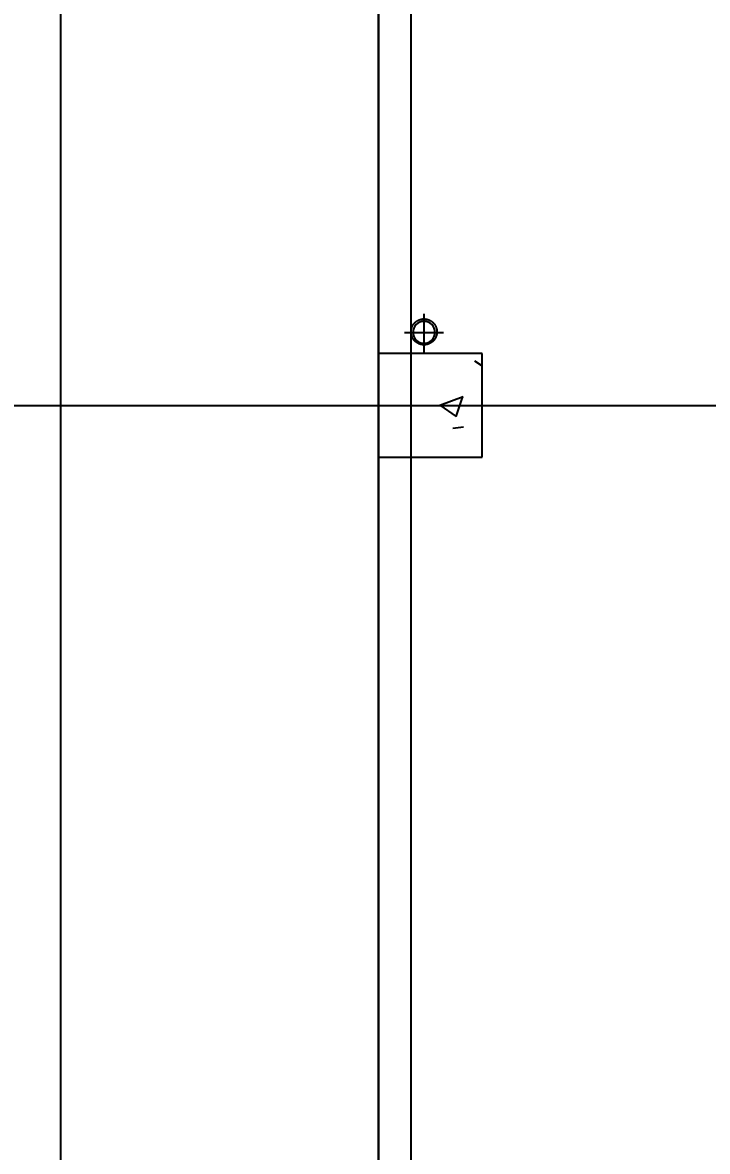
# Model space of a CAD drawing. Header units: millimetres. Extents: x -20146070 to 165023, y -3349561 to 35447.
# Drawn here: x 293 to 5571, y -23375 to -14675 of the extents above; entities that cross this region are included whole.
import ezdxf
from ezdxf import colors
from ezdxf.entities.mleader import LeaderData, LeaderLine
from ezdxf.math import Vec2, Vec3

# ---------------------------------------------------------------- set-up
doc = ezdxf.new("R2010")
doc.units = ezdxf.units.MM
doc.header["$LTSCALE"] = 50
doc.linetypes.add('BLK_2 - 1ST_2ND_STOREY_PLAN$0$IDA - Hidden 065', pattern=[537.5, 375, -162.5])
doc.linetypes.add('CONTINOUS', pattern=[0])
for name, color, linetype in [('BLK_2 - 1ST_2ND_STOREY_PLAN$0$0-1', 8, 'Continuous'), ('BLK_2 - 1ST_2ND_STOREY_PLAN$0$1599_DB_A_BLK2_HQ_R21- LINKVIEW_BLK2_1ST STOREY Toilet JOH$0$S-_COLN----_E', 8, 'Continuous'), ('BLK_2 - 1ST_2ND_STOREY_PLAN$0$A-_DETA----_E-2', 8, 'BLK_2 - 1ST_2ND_STOREY_PLAN$0$IDA - Hidden 065'), ('BLK_2 - 1ST_2ND_STOREY_PLAN$0$A-_FLOR----_E', 8, 'Continuous'), ('BLK_2 - 1ST_2ND_STOREY_PLAN$0$M-_WATR----_E', 8, 'Continuous'), ('BLK_2 - 1ST_2ND_STOREY_PLAN$0$M-_WATR----_E-1', 8, 'Continuous'), ('BLK_2 - 1ST_2ND_STOREY_PLAN$0$S-_COLN----_E-1', 8, 'Continuous'), ('BLK_2 - 1ST_2ND_STOREY_PLAN$0$S-_COLN----_E-2', 8, 'Continuous'), ('M_FIREALAM-_E-', 10, 'Continuous'), ('NW_GRID LINE', 8, 'Continuous')]:
    doc.layers.add(name, color=color, linetype=linetype)
doc.styles.add('RomanS', font='romans__.ttf', dxfattribs={"width": 0.75, "height": 40})

# ---------------------------------------------------------------- blocks, each defined once
blk = doc.blocks.new('BLK_2 - 1ST_2ND_STOREY_PLAN$0$1599_DB_A_BLK2_HQ_R21_rvt-1-BLK 2 1ST STOREY PLAN')
at = {"layer": 'BLK_2 - 1ST_2ND_STOREY_PLAN$0$S-_COLN----_E-2'}
h = blk.add_hatch(dxfattribs=at)
h.set_pattern_fill('FP_2', color=256, style=0, pattern_type=2)
h.set_pattern_definition([(50, (0, 0), (1821.84, -159.39), [190.5, -2095.5]), (355, (0, 0), (-352.428, 1910.567), [152.4, -1676.4]), (100.451, (151.8, -13.3), (1469.426, 1751.166), [161.9, -1780.9]), (46.184, (0, 508), (2710.79, -420.428), [285.75, -3143.25]), (96.636, (226, 473), (2374.026, 2474.276), [242.85, -2671.35]), (351.184, (0, 508), (2374.05, 2474.25), [228.6, -2514.6]), (21, (254, 381), (1516.144, -1022.652), [190.5, -2095.5]), (326, (254, 381), (618.02, 1841.88), [152.4, -1676.4]), (71.451, (380.3, 295.8), (2134.171, 819.212), [161.9, -1780.9]), (37.5, (0, 0), (30.886, 845.5504), [83.82, -1572.26, 83.82, -1617.98, -1682.75]), (37.5, (0, 0), (30.886, 845.5504), [-3357.88, 83.82, -1598.93]), (7.5, (0, 0), (668.1966, 1001.806), [83.82, -886.46, 83.82, -1534.16, -641.35]), (7.5, (0, 0), (668.1966, 1001.806), [-2588.26, 83.82, -557.53]), (327.5, (-566.4, 0), (1355.9093, -57.2896), [83.82, -551.18, 83.82, -1897.38, -2628.9]), (327.5, (-566.4, 0), (1355.9093, -57.2896), [-2616.2, 83.82, -2545.08]), (317.5, (-820.4, 0), (1481.293, 254.266), [83.82, -741.68, 83.82, -1231.9, -1866.9]), (317.5, (-820.4, 0), (1481.293, 254.266), [-2141.22, 83.82, -1783.08])])
h.paths.add_polyline_path([(-138336.4, -60752.4), (-138336.4, -59952.4), (-139136.4, -59952.4), (-139136.4, -60752.4)])
at = {"layer": 'BLK_2 - 1ST_2ND_STOREY_PLAN$0$A-_FLOR----_E'}
for p, q in [((-141586.4, -37002.4), (-141586.4, -67477.4)), ((-139136.4, -67477.4), (-139136.4, -39302.4)), ((-139136.4, -47052.4), (-139136.4, -69502.4))]:
    blk.add_line(p, q, dxfattribs=at)
at = {"layer": 'BLK_2 - 1ST_2ND_STOREY_PLAN$0$S-_COLN----_E-1'}
for p, q in [((-138336.4, -59952.4), (-139136.4, -59952.4)), ((-139136.4, -59952.4), (-139136.4, -60752.4)), ((-138336.4, -60752.4), (-138336.4, -59952.4)), ((-139136.4, -60752.4), (-138336.4, -60752.4))]:
    blk.add_line(p, q, dxfattribs=at)
blk = doc.blocks.new('BLK_2 - 1ST_2ND_STOREY_PLAN$0$1599_DB_A_BLK2_HQ_R21- LINKVIEW_BLK2_1ST STOREY Toilet JOH')
at = {"layer": 'BLK_2 - 1ST_2ND_STOREY_PLAN$0$1599_DB_A_BLK2_HQ_R21- LINKVIEW_BLK2_1ST STOREY Toilet JOH$0$S-_COLN----_E'}
h = blk.add_hatch(dxfattribs=at)
h.set_pattern_fill('FP_1', color=256, style=0, pattern_type=2)
h.set_pattern_definition([(50, (0, 0), (1821.84, -159.39), [190.5, -2095.5]), (355, (0, 0), (-352.43, 1910.57), [152.4, -1676.4]), (100.451, (151.8, -13.3), (1469.43, 1751.17), [161.9, -1780.9]), (46.184, (0, 508), (2710.8, -420.43), [285.75, -3143.25]), (96.636, (226, 473), (2374.03, 2474.28), [242.85, -2671.35]), (351.184, (0, 508), (2374.05, 2474.25), [228.6, -2514.6]), (21, (254, 381), (1516.14, -1022.65), [190.5, -2095.5]), (326, (254, 381), (618.02, 1841.88), [152.4, -1676.4]), (71.451, (380.3, 295.8), (2134.17, 819.21), [161.9, -1780.9]), (37.5, (0, 0), (30.886, 845.55), [83.82, -1572.26, 83.82, -1617.98, -1682.75]), (37.5, (0, 0), (30.886, 845.55), [-3357.88, 83.82, -1598.93]), (7.5, (0, 0), (668.197, 1001.806), [83.82, -886.46, 83.82, -1534.16, -641.35]), (7.5, (0, 0), (668.197, 1001.806), [-2588.26, 83.82, -557.53]), (327.5, (-566.4, 0), (1355.91, -57.29), [83.82, -551.18, 83.82, -1897.38, -2628.9]), (327.5, (-566.4, 0), (1355.91, -57.29), [-2616.2, 83.82, -2545.08]), (317.5, (-820.4, 0), (1481.29, 254.27), [83.82, -741.68, 83.82, -1231.9, -1866.9]), (317.5, (-820.4, 0), (1481.29, 254.27), [-2141.22, 83.82, -1783.08])])
h.paths.add_polyline_path([(-7029.3, -18024.7), (-7029.3, -17224.7), (-7829.3, -17224.7), (-7829.3, -18024.7)], flags=0)
for p, q in [((-7829.3, -10824.7), (-7829.3, -17224.7)), ((-7829.3, -17224.7), (-7829.3, -18024.7)), ((-7029.3, -17224.7), (-7829.3, -17224.7)), ((-7029.3, -18024.7), (-7029.3, -17224.7)), ((-7829.3, -18024.7), (-7829.3, -24574.7)), ((-7829.3, -18024.7), (-7029.3, -18024.7))]:
    blk.add_line(p, q, dxfattribs=at)
blk = doc.blocks.new('BLK_2 - 1ST_2ND_STOREY_PLAN')
at = {"layer": 'BLK_2 - 1ST_2ND_STOREY_PLAN$0$A-_DETA----_E-2'}
blk.add_circle((-138786, -59786.1), 100, dxfattribs=at)
at = {"layer": 'BLK_2 - 1ST_2ND_STOREY_PLAN$0$M-_WATR----_E'}
for p, q in [((-138786.4, -59646.9), (-138786.4, -59946.9)), ((-138936, -59789.7), (-138636, -59789.7))]:
    blk.add_line(p, q, dxfattribs=at)
at = {"layer": 'BLK_2 - 1ST_2ND_STOREY_PLAN$0$M-_WATR----_E-1'}
for start, end in [(0, 180), (180, 0)]:
    blk.add_arc((-138786, -59789.7), 84.1, start, end, dxfattribs=at)
blk.add_blockref('BLK_2 - 1ST_2ND_STOREY_PLAN$0$1599_DB_A_BLK2_HQ_R21- LINKVIEW_BLK2_1ST STOREY Toilet JOH', (-131307.1, -42727.7))
at = {"layer": 'BLK_2 - 1ST_2ND_STOREY_PLAN$0$0-1'}
blk.add_blockref('BLK_2 - 1ST_2ND_STOREY_PLAN$0$1599_DB_A_BLK2_HQ_R21_rvt-1-BLK 2 1ST STOREY PLAN', (0, 0), dxfattribs=at)
blk = doc.blocks.new('SMOKE')
at = {"color": 7, "linetype": 'CONTINOUS'}
ml = blk.add_multileader_mtext('Standard', dxfattribs=at)
ml.set_content('{\\fArial|b0|i0|c0|p34;S}', color=7, style='RomanS')
ml.set_leader_properties(color=10)
ml.build(insert=Vec2(0, 0))
ml.multileader.update_dxf_attribs({"dogleg_length": 3.34, "arrow_head_size": 171.1, "scale": 50})
ctx = ml.context
ctx.base_point, ctx.scale, ctx.char_height, ctx.arrow_head_size, ctx.landing_gap_size, ctx.plane_origin = Vec3(10040458.9, 1663039.1), 50, 256.669, 171.1, 171.1, Vec3(10036247.2, 1658323.4)
notes = []
notes.append((ctx, [(0, (0, 0, 0), (0, 0), (1, 0), 1, [])]))
ctx.mtext.insert, ctx.mtext.flow_direction = Vec3(10040630, 1663169.6), 5
for ctx, leaders in notes:
    for number, flags, end, landing, length, lines in leaders:
        leader = LeaderData()
        leader.index, (leader.has_last_leader_line, leader.has_dogleg_vector, leader.attachment_direction) = number, flags
        leader.last_leader_point, leader.dogleg_vector, leader.dogleg_length = Vec3(end), Vec3(landing), length
        for number, points, colour, breaks in lines:
            line = LeaderLine()
            line.index, line.vertices, line.color, line.breaks = number, Vec3.list(points), colors.encode_raw_color(colour), breaks
            leader.lines.append(line)
        ctx.leaders.append(leader)

msp = doc.modelspace()

# ---------------------------------------------------------------- linework, layer by layer
at = {"layer": 'NW_GRID LINE'}
for p, q in [((3286.5, 8788.6), (3286.5, -79047.9)), ((-4794.8, -17624.7), (44738, -17624.7))]:
    msp.add_line(p, q, dxfattribs=at)

# ---------------------------------------------------------------- block references
at = {"layer": 'M_FIREALAM-_E-'}
for p, xscale, yscale, zscale in [((-12842896.3, -2136319.2), 1.28, 1.28, 1.28), ((-12837356.5, -2137100.4), 1.28, 1.28, 1.28), ((-12842882.2, -2139119.2), 1.28, 1.28, 1.28), ((-12837356.5, -2141062.9), 1.28, 1.28, 1.28), ((-12844197.6, -2141531.7), 1.28, 1.28, 1.28), ((-12841946.4, -2141531.7), 1.28, 1.28, 1.28), ((-10273997.7, -1718610.1), 1.024, 1.024, 1.024), ((-10272498.3, -1718640.4), 1.024, 1.024, 1.024)]:
    msp.add_blockref('SMOKE', p, dxfattribs=dict(at, xscale=xscale, yscale=yscale, zscale=zscale))
at = {"layer": 'NW_GRID LINE'}
msp.add_blockref('BLK_2 - 1ST_2ND_STOREY_PLAN', (142172.9, 42727.7), dxfattribs=at)

doc.saveas('drawing.dxf')
